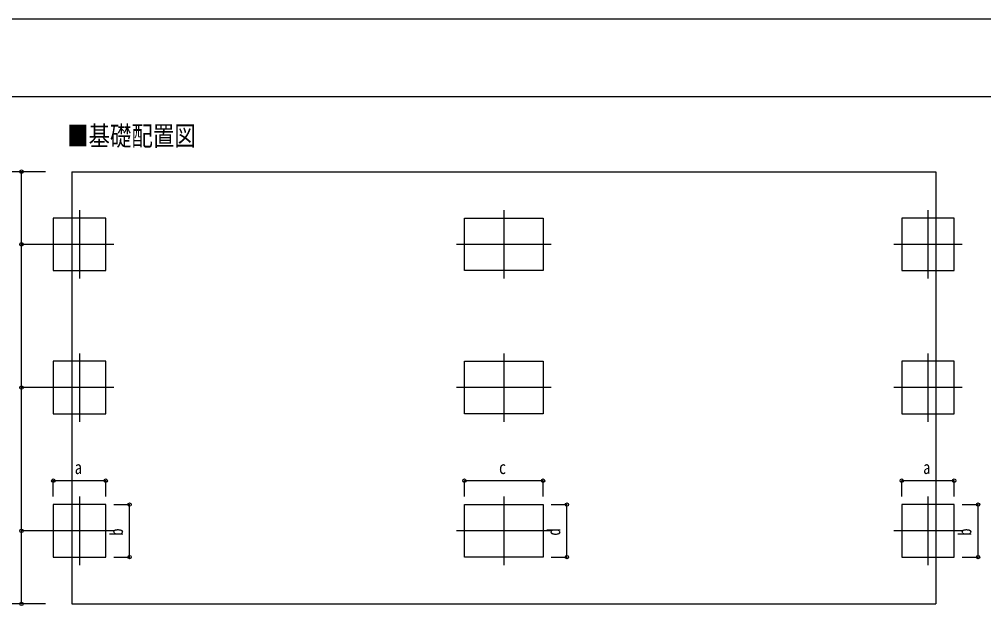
# Model space of a CAD drawing. Units: millimetres, scale not verified. Extents: x -21025 to 21025, y -14850 to 14850.
# Drawn here: x -14948 to -2816, y 7443 to 14850 of the extents above; entities that cross this region are included whole.
import ezdxf
from ezdxf.enums import TextEntityAlignment as Align

# ---------------------------------------------------------------- set-up
doc = ezdxf.new("R2010")
doc.units = ezdxf.units.MM
doc.header["$LTSCALE"] = 60
for name, color, linetype in [('0-2_USER1', 3, 'Continuous'), ('0-4_YKK_12', 2, 'Continuous'), ('0-6_YKK_A1', 4, 'Continuous'), ('0-7_YKK_D', 6, 'Continuous'), ('0-8_YKK_ZWAK', 7, 'Continuous')]:
    doc.layers.add(name, color=color, linetype=linetype)
doc.styles.add('ＭＳ ゴシック', font='')
doc.styles.get('ＭＳ ゴシック').set_extended_font_data('MS Gothic')

msp = doc.modelspace()

# ---------------------------------------------------------------- linework, layer by layer
at = {"layer": '0-4_YKK_12'}
for p, q in [((-14190.4, 12451.82), (-14190.4, 11591.82)), ((-8853.9, 12451.82), (-8853.9, 11591.82)), ((-3517.4, 12451.82), (-3517.4, 11591.82)), ((-13760.4, 12021.82), (-14620.4, 12021.82)), ((-8258.9, 12021.82), (-9448.9, 12021.82)), ((-3087.4, 12021.82), (-3947.4, 12021.82)), ((-14190.4, 10651.82), (-14190.4, 9791.82)), ((-8853.9, 10651.82), (-8853.9, 9791.82)), ((-3517.4, 10651.82), (-3517.4, 9791.82)), ((-13760.4, 10221.82), (-14620.4, 10221.82)), ((-8258.9, 10221.82), (-9448.9, 10221.82)), ((-3087.4, 10221.82), (-3947.4, 10221.82)), ((-14190.4, 8851.82), (-14190.4, 7991.82)), ((-8853.9, 8851.82), (-8853.9, 7991.82)), ((-3517.4, 8851.82), (-3517.4, 7991.82)), ((-13760.4, 8421.82), (-14620.4, 8421.82)), ((-8258.9, 8421.82), (-9448.9, 8421.82)), ((-3087.4, 8421.82), (-3947.4, 8421.82))]:
    msp.add_line(p, q, dxfattribs=at)
at = {"layer": '0-6_YKK_A1'}
for p, q in [((-14288.9, 12935), (-14288.9, 7503.22)), ((-14520.4, 8751.82), (-14520.4, 8091.82)), ((-3847.4, 8751.82), (-3847.4, 8091.82)), ((-14288.9, 7503.22), (-3418.9, 7503.22))]:
    msp.add_line(p, q, dxfattribs=at)
msp.add_lwpolyline([(-14288.9, 12935), (-3418.9, 12935), (-3418.9, 7503.22)], dxfattribs=at)
for points in [[(-13860.4, 11691.82), (-13860.4, 12351.82), (-14520.4, 12351.82), (-14520.4, 11691.82)], [(-9348.9, 12351.82), (-8358.9, 12351.82), (-8358.9, 11691.82), (-9348.9, 11691.82)], [(-3187.4, 11691.82), (-3187.4, 12351.82), (-3847.4, 12351.82), (-3847.4, 11691.82)], [(-13860.4, 9891.82), (-13860.4, 10551.82), (-14520.4, 10551.82), (-14520.4, 9891.82)], [(-9348.9, 10551.82), (-8358.9, 10551.82), (-8358.9, 9891.82), (-9348.9, 9891.82)], [(-3187.4, 9891.82), (-3187.4, 10551.82), (-3847.4, 10551.82), (-3847.4, 9891.82)], [(-13860.4, 8091.82), (-13860.4, 8751.82), (-14520.4, 8751.82), (-14520.4, 8091.82)], [(-9348.9, 8751.82), (-8358.9, 8751.82), (-8358.9, 8091.82), (-9348.9, 8091.82)], [(-3187.4, 8091.82), (-3187.4, 8751.82), (-3847.4, 8751.82), (-3847.4, 8091.82)]]:
    msp.add_lwpolyline(points, close=True, dxfattribs=at)
at = {"layer": '0-7_YKK_D'}
for p, q in [((-14620.4, 12935), (-15321.4, 12935)), ((-14620.4, 12935), (-14921.4, 12935)), ((-14920.4, 12021.82), (-14920.4, 12935)), ((-14620.4, 12021.82), (-14921.4, 12021.82)), ((-14620.4, 12021.82), (-14921.4, 12021.82)), ((-14920.4, 10221.82), (-14920.4, 12021.82)), ((-14620.4, 10221.82), (-14921.4, 10221.82)), ((-14620.4, 10221.82), (-14921.4, 10221.82)), ((-14920.4, 8421.82), (-14920.4, 10221.82)), ((-14520.4, 8851.82), (-14520.4, 9052.82)), ((-13860.4, 9051.82), (-14520.4, 9051.82)), ((-13860.4, 8851.82), (-13860.4, 9052.82)), ((-9348.9, 8851.82), (-9348.9, 9052.82)), ((-8358.9, 9051.82), (-9348.9, 9051.82)), ((-8358.9, 8851.82), (-8358.9, 9052.82)), ((-3847.4, 8851.82), (-3847.4, 9052.82)), ((-3187.4, 9051.82), (-3847.4, 9051.82)), ((-3187.4, 8851.82), (-3187.4, 9052.82)), ((-13760.4, 8751.82), (-13559.4, 8751.82)), ((-13560.4, 8091.82), (-13560.4, 8751.82)), ((-8258.9, 8751.82), (-8057.9, 8751.82)), ((-8058.9, 8091.82), (-8058.9, 8751.82)), ((-3087.4, 8751.82), (-2886.4, 8751.82)), ((-2887.4, 8091.82), (-2887.4, 8751.82)), ((-14620.4, 8421.82), (-14921.4, 8421.82)), ((-14620.4, 8421.82), (-14921.4, 8421.82)), ((-14920.4, 7503.22), (-14920.4, 8421.82)), ((-13760.4, 8091.82), (-13559.4, 8091.82)), ((-8258.9, 8091.82), (-8057.9, 8091.82)), ((-3087.4, 8091.82), (-2886.4, 8091.82)), ((-14620.4, 7503.22), (-15321.4, 7503.22)), ((-14620.4, 7503.22), (-14921.4, 7503.22))]:
    msp.add_line(p, q, dxfattribs=at)
for centre in [(-14920.4, 12935), (-14920.4, 12021.82), (-14920.4, 12021.82), (-14920.4, 10221.82), (-14920.4, 10221.82), (-14520.4, 9051.82), (-13860.4, 9051.82), (-9348.9, 9051.82), (-8358.9, 9051.82), (-3847.4, 9051.82), (-3187.4, 9051.82), (-13560.4, 8751.82), (-8058.9, 8751.82), (-2887.4, 8751.82), (-14920.4, 8421.82), (-14920.4, 8421.82), (-13560.4, 8091.82), (-8058.9, 8091.82), (-2887.4, 8091.82), (-14920.4, 7503.22)]:
    msp.add_circle(centre, 21.25, dxfattribs=at)
at = {"layer": '0-8_YKK_ZWAK'}
msp.add_line((19475.1, 13875), (-19524.9, 13875), dxfattribs=at)
msp.add_lwpolyline([(-21025, -14850), (21025, -14850), (21025, 14850), (-21025, 14850)], close=True, dxfattribs=at)

# ---------------------------------------------------------------- texts
at = {"layer": '0-2_USER1', "style": 'ＭＳ ゴシック', "width": 0.8}
msp.add_text('■基礎配置図', height=247.1, dxfattribs=at).set_placement((-14346.66, 13187.13), align=Align.BOTTOM_LEFT)
at = {"layer": '0-7_YKK_D', "style": 'ＭＳ ゴシック', "width": 0.8}
for s, p in [('a', (-14250.4, 9085.82)), ('c', (-8913.9, 9085.82)), ('a', (-3577.4, 9085.82))]:
    msp.add_text(s, height=165, dxfattribs=at).set_placement(p, align=Align.BOTTOM_LEFT)
for s, p in [('b', (-13594.4, 8361.82)), ('d', (-8092.9, 8361.82)), ('b', (-2921.4, 8361.82))]:
    msp.add_text(s, height=165, rotation=90, dxfattribs=at).set_placement(p, align=Align.BOTTOM_LEFT)

doc.saveas('drawing.dxf')
